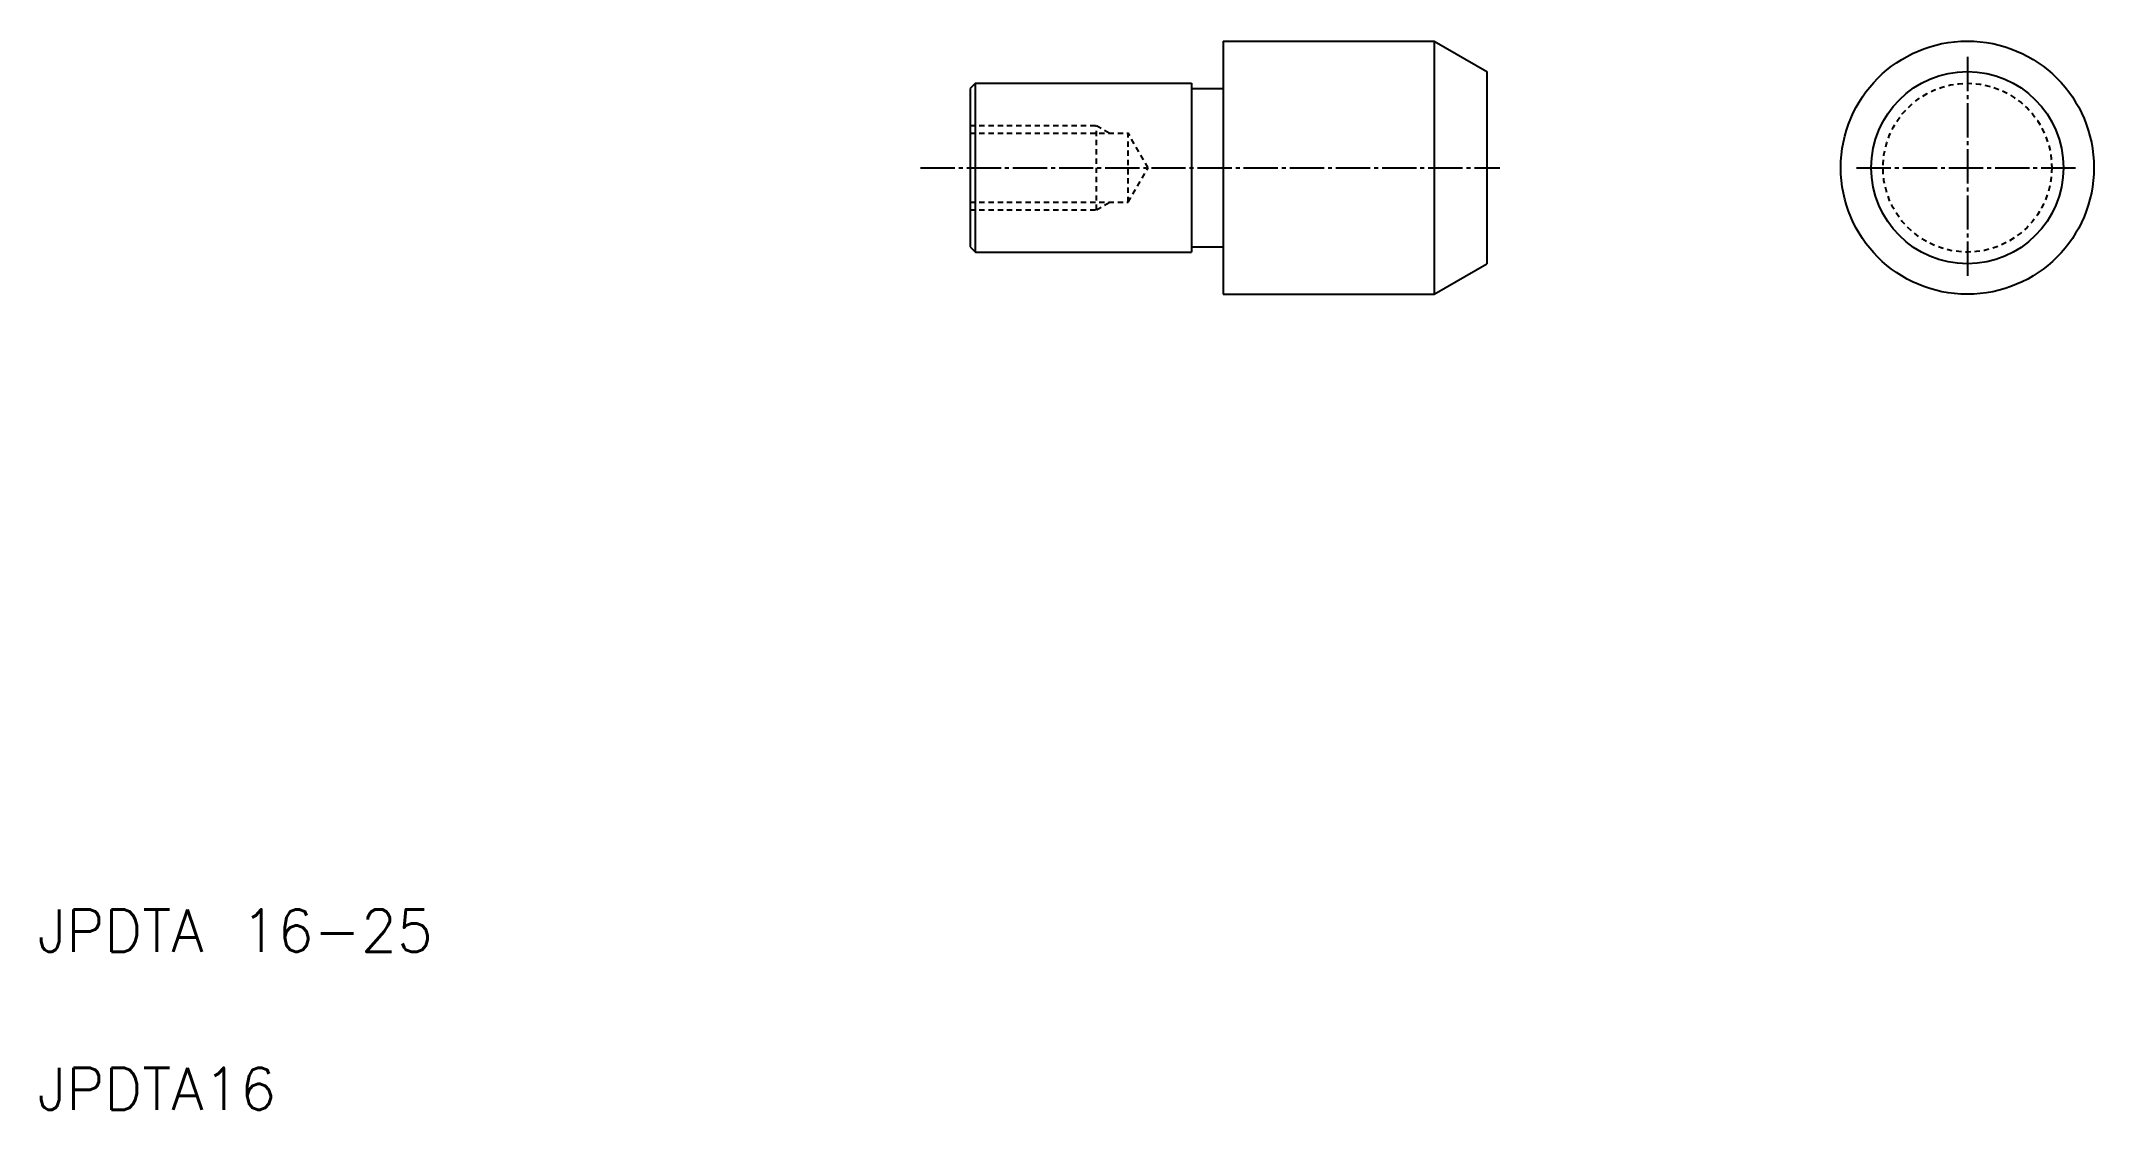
# Model space of a CAD drawing. Extents: x 10 to 205, y 10 to 111.
import ezdxf

# ---------------------------------------------------------------- set-up
doc = ezdxf.new("R2010")
doc.units = 0
doc.header["$LTSCALE"] = 0.25
doc.linetypes.add('CENTER', pattern=[17.5, 13, -1.5, 1.5, -1.5])
doc.linetypes.add('DASHED', pattern=[3.5, 2, -1.5])
doc.layers.get('0').update_dxf_attribs({"linetype": 'CONTINUOUS'})
doc.layers.add('CENTER', color=1, linetype='CENTER')
doc.styles.get("Standard").update_dxf_attribs({"font": 'txt', "height": 3.2, "bigfont": 'BIGFONT'})

msp = doc.modelspace()

# ---------------------------------------------------------------- linework, layer by layer
at = {"linetype": 'CONTINUOUS'}
for p, q in [((122.42, 111.31), (122.42, 87.31)), ((122.42, 111.31), (142.42, 111.31)), ((142.42, 111.31), (142.42, 87.31)), ((142.42, 111.31), (147.42, 108.42)), ((98.92, 107.31), (98.42, 106.81)), ((98.92, 107.31), (119.42, 107.31)), ((98.92, 91.31), (98.92, 107.31)), ((119.42, 107.31), (119.42, 91.31)), ((147.42, 108.42), (147.42, 90.2)), ((98.42, 106.81), (98.42, 91.81)), ((119.42, 106.81), (122.42, 106.81)), ((98.42, 91.81), (98.92, 91.31)), ((119.42, 91.81), (122.42, 91.81)), ((98.92, 91.31), (119.42, 91.31)), ((142.42, 87.31), (147.42, 90.2)), ((122.42, 87.31), (142.42, 87.31))]:
    msp.add_line(p, q, dxfattribs=at)
at = {"color": 3, "linetype": 'DASHED'}
for p, q in [((98.42, 103.31), (110.42, 103.31)), ((110.42, 95.31), (110.42, 103.31)), ((110.42, 103.31), (111.71, 102.57)), ((98.42, 102.57), (113.42, 102.57)), ((115.3, 99.31), (113.42, 102.57)), ((113.42, 96.05), (113.42, 102.57)), ((113.42, 96.05), (115.3, 99.31)), ((98.42, 96.05), (113.42, 96.05)), ((110.42, 95.31), (111.71, 96.05)), ((98.42, 95.31), (110.42, 95.31))]:
    msp.add_line(p, q, dxfattribs=at)
for p, q in [((147.42, 103.87), (147.42, 103.87)), ((147.42, 99.31), (147.42, 99.31))]:
    msp.add_line(p, q)
msp.add_circle((192.97, 99.31), 12)
at = {"linetype": 'CONTINUOUS'}
msp.add_circle((192.97, 99.31), 9.11, dxfattribs=at)
at = {"color": 3, "linetype": 'DASHED'}
msp.add_circle((192.97, 99.31), 8, dxfattribs=at)
at = {"layer": 'CENTER', "color": 1, "linetype": 'CENTER'}
for p, q in [((192.97, 109.81), (192.97, 88.81)), ((93.73, 99.31), (148.65, 99.31)), ((182.47, 99.31), (203.47, 99.31))]:
    msp.add_line(p, q, dxfattribs=at)

# ---------------------------------------------------------------- texts
for s, p in [('JPDTA 16-25', (10, 25)), ('JPDTA16', (10, 10))]:
    msp.add_text(s, height=4).set_placement(p)

doc.saveas('drawing.dxf')
